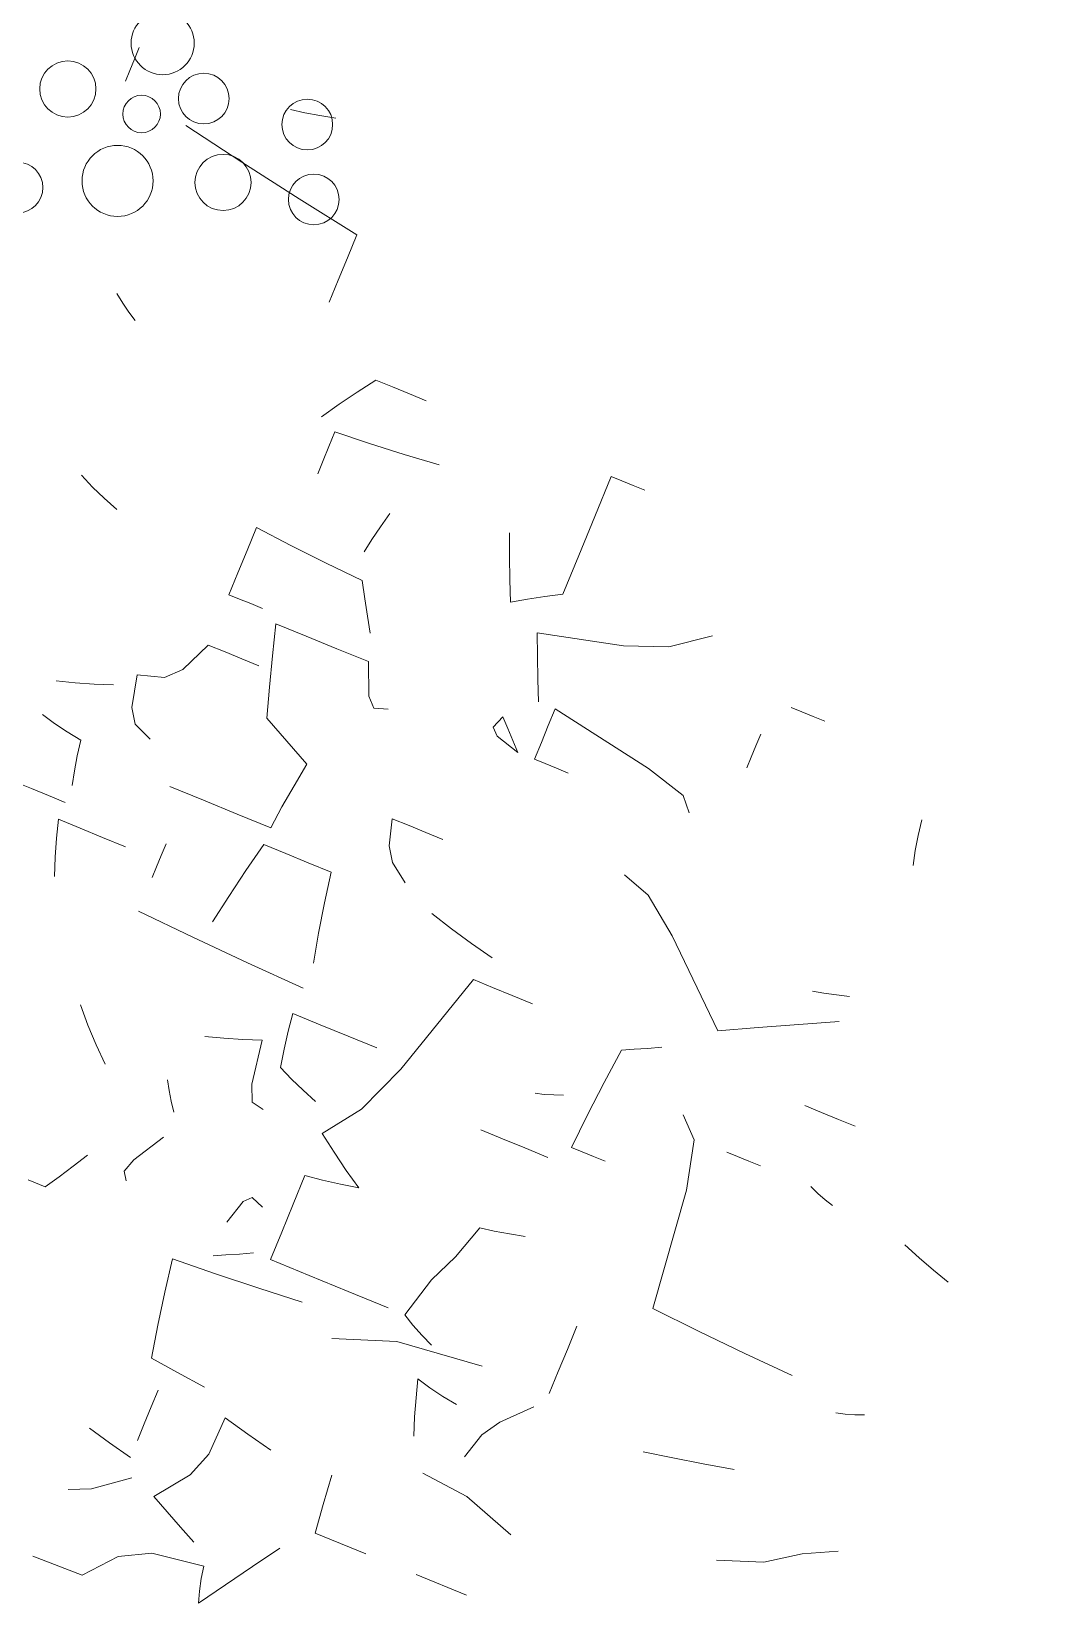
# Model space of a CAD drawing. Header units: metres. Extents: x -325 to 301, y -147 to 149.
# Drawn here: x 16.914 to 17.513, y 91.326 to 92.256 of the extents above; entities that cross this region are included whole.
import ezdxf

# ---------------------------------------------------------------- set-up
doc = ezdxf.new("R2010")
doc.units = ezdxf.units.M
doc.layers.add('-AUX-QAD', color=5, linetype='Continuous', plot=False)
doc.layers.add('05-VEG-sec plano 2_', color=251, linetype='Continuous', lineweight=18)
doc.layers.add('10-DET_TERRENY_compactat', color=252, linetype='Continuous')

# ---------------------------------------------------------------- blocks, each defined once
blk = doc.blocks.new('arbusto')
at = {"color": 0}
for p, q in [((84.95975, 110.02414), (84.96018, 110.03109)), ((85.05811, 110.02637), (85.05001, 110.02557)), ((85.06646, 110.02761), (85.05811, 110.02637)), ((85.07527, 110.02903), (85.06646, 110.02761)), ((84.95895, 110.01113), (84.95934, 110.01742)), ((84.95934, 110.01742), (84.95975, 110.02414)), ((85.03406, 109.98952), (84.99826, 109.9987)), ((85.07032, 109.98054), (85.03406, 109.98952)), ((85.10683, 109.97199), (85.07032, 109.98054)), ((85.10599, 109.95831), (85.10683, 109.97199)), ((85.10518, 109.94508), (85.10599, 109.95831)), ((85.10438, 109.93206), (85.10518, 109.94508)), ((84.99689, 109.89488), (84.99213, 109.89889)), ((85.14246, 109.89967), (85.1349, 109.89011)), ((85.15244, 109.89905), (85.14246, 109.89967)), ((85.16242, 109.89844), (85.15244, 109.89905)), ((85.1724, 109.89783), (85.16242, 109.89844)), ((85.00168, 109.89132), (84.99689, 109.89488)), ((85.00649, 109.88798), (85.00168, 109.89132)), ((85.1349, 109.89011), (85.12756, 109.88054)), ((85.2822, 109.89108), (85.28074, 109.86742)), ((85.28848, 109.89069), (85.2822, 109.89108)), ((85.29521, 109.89028), (85.28848, 109.89069)), ((85.30216, 109.88985), (85.29521, 109.89028)), ((85.12756, 109.88054), (85.12066, 109.87095)), ((85.13033, 109.86535), (85.1298, 109.85666)), ((85.15037, 109.86541), (85.13033, 109.86535)), ((85.17044, 109.86592), (85.15037, 109.86541)), ((85.19053, 109.86666), (85.17044, 109.86592)), ((85.28074, 109.86742), (85.27932, 109.84421)), ((85.1298, 109.85666), (85.12929, 109.84841)), ((85.12929, 109.84841), (85.1288, 109.84039)), ((85.27932, 109.84421), (85.2779, 109.82121)), ((85.24346, 109.83138), (85.23921, 109.84363)), ((85.17341, 109.83264), (85.17092, 109.82408)), ((85.24773, 109.81936), (85.24346, 109.83138)), ((85.17092, 109.82408), (85.16867, 109.81594)), ((85.25203, 109.80777), (85.24773, 109.81936)), ((85.2779, 109.82121), (85.26891, 109.81676)), ((85.36336, 109.82598), (85.3425, 109.8126)), ((85.16867, 109.81594), (85.16688, 109.808)), ((85.26036, 109.81227), (85.25203, 109.80777)), ((85.26891, 109.81676), (85.26036, 109.81227)), ((85.3425, 109.8126), (85.31865, 109.80498)), ((85.10638, 109.80169), (85.10554, 109.78802)), ((85.12752, 109.79843), (85.10638, 109.80169)), ((85.31865, 109.80498), (85.27138, 109.79657)), ((85.42331, 109.80226), (85.41703, 109.80264)), ((85.43004, 109.80185), (85.42331, 109.80226)), ((85.43699, 109.80142), (85.43004, 109.80185)), ((85.01375, 109.79366), (85.00596, 109.79785)), ((85.0218, 109.7899), (85.01375, 109.79366)), ((85.14911, 109.79536), (85.12752, 109.79843)), ((85.17095, 109.79272), (85.14911, 109.79536)), ((85.17541, 109.78372), (85.17095, 109.79272)), ((85.27138, 109.79657), (85.27564, 109.78432)), ((85.0303, 109.78633), (85.0218, 109.7899)), ((85.10554, 109.78802), (85.10473, 109.77478)), ((85.1799, 109.77517), (85.17541, 109.78372)), ((85.27564, 109.78432), (85.27991, 109.77229)), ((85.18439, 109.76684), (85.1799, 109.77517)), ((85.40498, 109.76962), (85.40539, 109.77635)), ((85.40539, 109.77635), (85.40582, 109.7833)), ((85.10473, 109.77478), (85.10393, 109.76177)), ((85.27991, 109.77229), (85.28421, 109.76071)), ((85.40459, 109.76333), (85.40498, 109.76962)), ((85.50578, 109.75841), (85.50502, 109.76718)), ((85.10393, 109.76177), (85.11021, 109.76138)), ((85.11021, 109.76138), (85.11694, 109.76097)), ((85.11694, 109.76097), (85.12389, 109.76054)), ((85.29419, 109.7601), (85.29357, 109.75012)), ((85.3534, 109.74551), (85.29419, 109.7601)), ((85.50701, 109.75006), (85.50578, 109.75841)), ((85.13357, 109.75494), (85.13752, 109.7377)), ((85.15157, 109.75383), (85.13357, 109.75494)), ((85.1698, 109.75271), (85.15157, 109.75383)), ((85.18846, 109.75157), (85.1698, 109.75271)), ((85.19479, 109.73374), (85.18846, 109.75157)), ((85.29357, 109.75012), (85.29296, 109.74014)), ((85.50847, 109.74192), (85.50701, 109.75006)), ((85.2651, 109.73962), (85.26831, 109.74666)), ((85.26831, 109.74666), (85.273, 109.74136)), ((85.273, 109.74136), (85.27768, 109.73607)), ((85.37629, 109.73761), (85.3534, 109.74551)), ((85.10209, 109.73183), (85.09324, 109.71456)), ((85.11207, 109.73121), (85.10209, 109.73183)), ((85.13752, 109.7377), (85.14148, 109.72069)), ((85.19965, 109.72824), (85.19479, 109.73374)), ((85.26874, 109.7355), (85.2651, 109.73962)), ((85.28237, 109.73077), (85.26874, 109.7355)), ((85.27768, 109.73607), (85.28237, 109.73077)), ((85.29296, 109.74014), (85.29235, 109.73016)), ((85.38248, 109.72963), (85.37629, 109.73761)), ((85.12205, 109.7306), (85.11207, 109.73121)), ((85.13203, 109.72999), (85.12205, 109.7306)), ((85.2072, 109.73038), (85.19965, 109.72824)), ((85.29235, 109.73016), (85.29863, 109.72977)), ((85.29863, 109.72977), (85.30536, 109.72936)), ((85.30536, 109.72936), (85.31231, 109.72893)), ((85.09324, 109.71456), (85.085, 109.70727)), ((85.14148, 109.72069), (85.14547, 109.70411)), ((85.085, 109.70727), (85.07031, 109.70372)), ((85.07031, 109.70372), (85.07328, 109.68573)), ((85.14547, 109.70411), (85.15515, 109.69851)), ((85.15515, 109.69851), (85.16482, 109.69291)), ((85.0495, 109.69127), (85.03932, 109.68863)), ((85.05971, 109.69436), (85.0495, 109.69127)), ((85.16482, 109.69291), (85.1745, 109.6873)), ((85.03932, 109.68863), (85.02916, 109.68621)), ((85.07328, 109.68573), (85.07798, 109.67765)), ((85.1745, 109.6873), (85.1717, 109.67374)), ((85.37569, 109.67939), (85.35976, 109.68594)), ((85.07798, 109.67765), (85.08843, 109.67255)), ((85.1717, 109.67374), (85.16915, 109.66062)), ((85.22878, 109.67395), (85.23196, 109.65928)), ((85.23876, 109.67333), (85.22878, 109.67395)), ((85.24874, 109.67272), (85.23876, 109.67333)), ((85.25872, 109.67211), (85.24874, 109.67272)), ((85.39543, 109.66259), (85.37569, 109.67939)), ((85.03583, 109.6638), (85.02793, 109.66625)), ((85.04397, 109.66156), (85.03583, 109.6638)), ((85.05258, 109.65973), (85.04397, 109.66156)), ((85.05334, 109.65096), (85.05258, 109.65973)), ((85.16915, 109.66062), (85.16705, 109.64768)), ((85.23196, 109.65928), (85.23666, 109.6512)), ((85.43593, 109.62114), (85.39543, 109.66259)), ((85.48467, 109.65952), (85.47831, 109.65862)), ((85.49151, 109.66085), (85.48467, 109.65952)), ((85.49858, 109.66238), (85.49151, 109.66085)), ((85.05457, 109.64261), (85.05334, 109.65096)), ((85.12713, 109.65014), (85.10717, 109.65136)), ((85.14709, 109.64891), (85.12713, 109.65014)), ((85.16705, 109.64768), (85.14709, 109.64891)), ((85.23666, 109.6512), (85.2469, 109.64278)), ((85.49766, 109.64741), (85.47708, 109.63865)), ((85.05603, 109.63447), (85.05457, 109.64261)), ((85.16644, 109.6377), (85.1617, 109.621)), ((85.17945, 109.6369), (85.16644, 109.6377)), ((85.47708, 109.63865), (85.45651, 109.6299)), ((85.19269, 109.63609), (85.17945, 109.6369)), ((85.20636, 109.63525), (85.19269, 109.63609)), ((85.20835, 109.61813), (85.20636, 109.63525)), ((85.27904, 109.62707), (85.26625, 109.63157)), ((85.45651, 109.6299), (85.43593, 109.62114)), ((85.03546, 109.62571), (85.02548, 109.62633)), ((85.04544, 109.6251), (85.03546, 109.62571)), ((85.05542, 109.62449), (85.04544, 109.6251)), ((85.11488, 109.61386), (85.11531, 109.62081)), ((85.1617, 109.621), (85.15742, 109.60449)), ((85.29207, 109.62301), (85.27904, 109.62707)), ((85.30556, 109.61914), (85.29207, 109.62301)), ((85.05481, 109.61451), (85.05722, 109.60434)), ((85.06782, 109.61371), (85.05481, 109.61451)), ((85.08105, 109.61289), (85.06782, 109.61371)), ((85.09473, 109.61205), (85.08105, 109.61289)), ((85.11447, 109.60713), (85.11488, 109.61386)), ((85.21058, 109.60122), (85.20835, 109.61813)), ((85.05722, 109.60434), (85.05986, 109.59416)), ((85.11408, 109.60084), (85.11447, 109.60713)), ((85.15742, 109.60449), (85.15339, 109.58841)), ((85.29965, 109.60447), (85.27763, 109.54497)), ((85.31093, 109.60378), (85.29965, 109.60447)), ((85.32265, 109.60306), (85.31093, 109.60378)), ((85.33459, 109.60232), (85.32265, 109.60306)), ((85.40975, 109.60271), (85.40257, 109.59944)), ((85.05986, 109.59416), (85.06295, 109.58395)), ((85.21328, 109.58473), (85.21058, 109.60122)), ((85.38918, 109.59396), (85.38599, 109.57412)), ((85.39565, 109.59661), (85.38918, 109.59396)), ((85.40257, 109.59944), (85.39565, 109.59661)), ((85.50457, 109.59689), (85.49459, 109.5975)), ((85.51455, 109.59627), (85.50457, 109.59689)), ((85.52453, 109.59566), (85.51455, 109.59627)), ((85.14571, 109.5769), (85.11285, 109.58088)), ((85.1788, 109.57312), (85.14571, 109.5769)), ((85.21236, 109.56976), (85.1788, 109.57312)), ((85.38599, 109.57412), (85.38303, 109.55426)), ((85.44312, 109.56003), (85.43286, 109.57124)), ((85.36707, 109.56025), (85.36196, 109.5586)), ((85.44792, 109.53246), (85.44312, 109.56003)), ((85.2277, 109.55379), (85.21144, 109.55479)), ((85.21144, 109.55479), (85.21212, 109.54473)), ((85.24441, 109.55276), (85.2277, 109.55379)), ((85.26134, 109.55172), (85.24441, 109.55276)), ((85.35686, 109.55717), (85.35179, 109.55618)), ((85.36196, 109.5586), (85.35686, 109.55717)), ((85.38303, 109.55426), (85.38051, 109.53438)), ((85.46848, 109.55903), (85.46219, 109.55942)), ((85.47521, 109.55862), (85.46848, 109.55903)), ((85.48216, 109.55819), (85.47521, 109.55862)), ((85.51697, 109.55408), (85.5121, 109.55635)), ((85.52185, 109.55204), (85.51697, 109.55408)), ((85.52677, 109.55044), (85.52185, 109.55204)), ((85.21212, 109.54473), (85.21324, 109.53464)), ((85.27763, 109.54497), (85.26423, 109.51722)), ((85.58113, 109.53838), (85.57137, 109.54269)), ((85.20023, 109.53544), (85.19002, 109.53235)), ((85.2026, 109.51062), (85.20023, 109.53544)), ((85.21324, 109.53464), (85.21459, 109.52454)), ((85.38051, 109.53438), (85.38679, 109.53399)), ((85.38679, 109.53399), (85.39352, 109.53358)), ((85.59091, 109.53451), (85.58113, 109.53838)), ((85.6007, 109.53087), (85.59091, 109.53451)), ((85.17984, 109.52971), (85.16967, 109.5273)), ((85.19002, 109.53235), (85.17984, 109.52971)), ((85.343, 109.52667), (85.32999, 109.52746)), ((85.35623, 109.52585), (85.343, 109.52667)), ((85.36991, 109.52501), (85.35623, 109.52585)), ((85.39352, 109.53358), (85.40047, 109.53315)), ((85.45138, 109.4649), (85.44792, 109.53246)), ((85.10668, 109.51243), (85.09919, 109.52161)), ((85.21459, 109.52454), (85.22238, 109.52035)), ((85.22238, 109.52035), (85.23043, 109.51659)), ((85.23043, 109.51659), (85.23893, 109.51302)), ((85.26423, 109.51722), (85.24799, 109.49744)), ((85.11442, 109.50368), (85.10668, 109.51243)), ((85.20593, 109.50132), (85.2026, 109.51062)), ((85.12261, 109.49512), (85.11442, 109.50368)), ((85.21306, 109.49958), (85.20593, 109.50132)), ((85.16058, 109.49279), (85.15785, 109.49797)), ((85.16352, 109.4876), (85.16058, 109.49279)), ((85.24799, 109.49744), (85.25754, 109.48987)), ((85.16691, 109.48238), (85.16352, 109.4876)), ((85.25754, 109.48987), (85.26711, 109.48253)), ((85.26711, 109.48253), (85.27671, 109.47564)), ((85.26661, 109.47429), (85.25652, 109.47316)), ((85.27671, 109.47564), (85.26661, 109.47429)), ((85.34688, 109.47633), (85.33937, 109.45676)), ((85.35498, 109.47713), (85.34688, 109.47633)), ((85.36333, 109.47836), (85.35498, 109.47713)), ((85.37214, 109.47979), (85.36333, 109.47836)), ((85.16599, 109.46741), (85.15455, 109.4503)), ((85.24646, 109.47248), (85.24542, 109.45555)), ((85.25652, 109.47316), (85.24646, 109.47248)), ((85.47924, 109.46122), (85.45138, 109.4649)), ((85.33937, 109.45676), (85.33095, 109.44057)), ((85.50734, 109.45775), (85.47924, 109.46122)), ((85.53591, 109.4547), (85.50734, 109.45775)), ((85.15455, 109.4503), (85.15149, 109.4427)), ((85.21879, 109.44802), (85.21406, 109.4344)), ((85.22291, 109.45167), (85.21879, 109.44802)), ((85.22995, 109.44845), (85.22291, 109.45167)), ((85.24542, 109.45555), (85.24439, 109.43884)), ((85.12953, 109.4446), (85.124, 109.43622)), ((85.15149, 109.4427), (85.15417, 109.43808)), ((85.33095, 109.44057), (85.32324, 109.41767)), ((85.41407, 109.42842), (85.41491, 109.4421)), ((85.57031, 109.44386), (85.56524, 109.44288)), ((85.57541, 109.4453), (85.57031, 109.44386)), ((85.58052, 109.44695), (85.57541, 109.4453)), ((85.124, 109.43622), (85.11851, 109.42829)), ((85.24439, 109.43884), (85.24339, 109.42258)), ((85.11851, 109.42829), (85.11302, 109.42057)), ((85.23341, 109.42319), (85.22623, 109.41992)), ((85.24339, 109.42258), (85.26638, 109.42117)), ((85.41326, 109.41518), (85.41407, 109.42842)), ((85.11302, 109.42057), (85.10304, 109.42118)), ((85.2193, 109.41708), (85.21283, 109.41444)), ((85.22623, 109.41992), (85.2193, 109.41708)), ((85.26638, 109.42117), (85.2896, 109.41974)), ((85.2896, 109.41974), (85.31326, 109.41829)), ((85.32324, 109.41767), (85.3293, 109.41359)), ((85.3293, 109.41359), (85.33583, 109.40992)), ((85.41246, 109.40217), (85.41326, 109.41518)), ((85.21729, 109.40544), (85.19226, 109.40568)), ((85.19226, 109.40568), (85.19414, 109.38683)), ((85.24235, 109.40565), (85.21729, 109.40544)), ((85.26742, 109.40607), (85.24235, 109.40565)), ((85.37253, 109.40462), (85.32385, 109.40227)), ((85.33583, 109.40992), (85.34259, 109.40646)), ((85.32385, 109.40227), (85.2894, 109.39237)), ((85.40685, 109.3925), (85.39171, 109.37858)), ((85.48818, 109.39054), (85.47173, 109.38851)), ((85.50509, 109.39277), (85.48818, 109.39054)), ((85.52225, 109.39542), (85.50509, 109.39277)), ((85.19414, 109.38683), (85.19627, 109.3684)), ((85.34136, 109.3865), (85.34378, 109.37633)), ((85.34926, 109.38405), (85.34136, 109.3865)), ((85.3574, 109.38181), (85.34926, 109.38405)), ((85.36601, 109.37998), (85.3574, 109.38181)), ((85.34378, 109.37633), (85.34642, 109.36615)), ((85.39171, 109.37858), (85.38461, 109.36863)), ((85.59089, 109.37117), (85.5726, 109.36339)), ((85.19627, 109.3684), (85.19887, 109.35017)), ((85.34642, 109.36615), (85.3495, 109.35595)), ((85.38461, 109.36863), (85.37945, 109.35411)), ((85.5726, 109.36339), (85.55411, 109.35228)), ((85.19887, 109.35017), (85.21501, 109.34721)), ((85.21501, 109.34721), (85.23161, 109.34445)), ((85.55411, 109.35228), (85.52916, 109.34491)), ((85.38767, 109.33393), (85.36066, 109.33819)), ((85.20731, 109.32461), (85.20793, 109.33459)), ((85.24785, 109.33213), (85.24576, 109.31018)), ((85.2626, 109.32752), (85.24785, 109.33213)), ((85.27737, 109.32334), (85.2626, 109.32752)), ((85.41753, 109.32171), (85.38767, 109.33393)), ((85.2067, 109.31463), (85.20731, 109.32461)), ((85.3136, 109.32112), (85.31431, 109.3043)), ((85.20609, 109.30464), (85.2067, 109.31463)), ((85.24576, 109.31018), (85.23971, 109.29627)), ((85.19198, 109.29853), (85.17895, 109.3026)), ((85.31431, 109.3043), (85.31527, 109.28792)), ((85.20547, 109.29466), (85.19198, 109.29853)), ((85.23971, 109.29627), (85.22452, 109.27846)), ((85.20985, 109.28438), (85.19069, 109.27145)), ((85.31527, 109.28792), (85.34521, 109.28608)), ((85.37515, 109.28424), (85.4051, 109.2824)), ((85.22452, 109.27846), (85.23419, 109.27286)), ((85.19069, 109.27145), (85.17873, 109.26699)), ((85.23419, 109.27286), (85.24387, 109.26726)), ((85.24387, 109.26726), (85.25354, 109.26165)), ((85.29937, 109.27386), (85.28847, 109.25951)), ((85.28847, 109.25951), (85.27757, 109.24515)), ((85.26291, 109.25106), (85.23359, 109.24863)), ((85.26377, 109.24403), (85.26291, 109.25106)), ((85.23359, 109.24863), (85.21663, 109.24077)), ((85.2651, 109.23719), (85.26377, 109.24403)), ((85.27757, 109.24515), (85.26667, 109.23079)), ((85.21663, 109.24077), (85.20118, 109.22479)), ((85.26667, 109.23079), (85.2651, 109.23719)), ((85.20118, 109.22479), (85.17212, 109.22584))]:
    blk.add_line(p, q, dxfattribs=at)
blk = doc.blocks.new('ccddddddddddd')
for centre, radius in [((90.0866, 19.5071), 0.0991), ((89.9332, 19.3538), 0.0797), ((89.5994, 19.321), 0.0797), ((90.3604, 19.321), 0.0883), ((90.1194, 19.2772), 0.059), ((89.8347, 19.102), 0.0883), ((89.5446, 19.091), 0.0797), ((90.1633, 19.0582), 0.1117), ((90.471, 18.9914), 0.0797)]:
    blk.add_circle(centre, radius)

msp = doc.modelspace()

# ---------------------------------------------------------------- hatches: boundary and pattern name
at = {"layer": '10-DET_TERRENY_compactat'}
h = msp.add_hatch(dxfattribs=at)
h.set_pattern_fill('HEX', color=256, scale=0.002, angle=0.57823)
edge = h.paths.add_edge_path(flags=16)
edge.add_arc((18.16897, 90.72108), 0.01915, 0, 360)
edge = h.paths.add_edge_path(flags=16)
edge.add_arc((17.84727, 90.82195), 0.01915, 0, 360)
edge = h.paths.add_edge_path(flags=16)
edge.add_arc((16.62313, 91.22557), 0.01915, 0, 360)
edge = h.paths.add_edge_path(flags=16)
edge.add_arc((16.24452, 91.34651), 0.01915, 0, 360)
edge = h.paths.add_edge_path(flags=16)
edge.add_arc((15.77556, 91.49671), 0.01915, 0, 360)
edge = h.paths.add_edge_path(flags=16)
edge.add_arc((15.39899, 91.61809), 0.01915, 0, 360)
edge = h.paths.add_edge_path(flags=16)
edge.add_arc((15.02038, 91.74024), 0.01915, 0, 360)
edge = h.paths.add_edge_path(flags=16)
edge.add_arc((14.55142, 91.89354), 0.01915, 0, 360)
edge = h.paths.add_edge_path(flags=16)
edge.add_arc((20.16897, 90.72108), 0.01915, 0, 360)
edge = h.paths.add_edge_path(flags=16)
edge.add_arc((19.66897, 90.72108), 0.01915, 0, 360)
edge = h.paths.add_edge_path(flags=16)
edge.add_arc((19.16897, 90.72108), 0.01915, 0, 360)
edge = h.paths.add_edge_path(flags=16)
edge.add_arc((18.66897, 90.72108), 0.01915, 0, 360)
edge = h.paths.add_edge_path()
edge.add_line((17.52442, 90.95626), (17.52442, 90.90593))
edge.add_arc((-145.93641, -410.79596), 527.65919, 71.8811575, 71.9537349, ccw=False)
edge.add_line((18.1598, 90.69847), (20.52864, 90.69847))
edge.add_line((20.52864, 90.69847), (20.52864, 90.74847))
edge.add_line((20.52864, 90.74847), (18.16767, 90.74847))
edge.add_line((18.16767, 90.74847), (17.52442, 90.95626))
edge = h.paths.add_edge_path()
edge.add_line((17.47864, 90.92499), (17.45895, 90.94243))
edge.add_arc((17.44847, 90.95987), 0.02035, 30.42813, 301.00298, ccw=False)
edge.add_line((17.46602, 90.97018), (17.01348, 91.12131))
edge.add_arc((16.9997, 91.10802), 0.01915, -259.76416, 43.95968, ccw=False)
edge.add_line((16.9963, 91.12686), (14.52603, 91.92484))
edge.add_line((14.52603, 91.92484), (14.36337, 91.92484))
edge.add_line((14.36337, 91.92484), (14.36337, 91.89671))
edge.add_line((14.36337, 91.89671), (14.45755, 91.89462))
edge.add_arc((-666.83258, -2036.00737), 2234.30595, 72.16513525, 72.2464994, ccw=False)
edge = h.paths.add_edge_path(flags=17)
edge.add_line((17.47864, 90.97087), (17.47864, 90.97105))
edge.add_line((17.47864, 90.97105), (17.47793, 90.97128))
edge.add_arc((17.46867, 90.95452), 0.01915, 58.6235, 61.06923, ccw=False)

# ---------------------------------------------------------------- linework, layer by layer
at = {"layer": '-AUX-QAD'}
for radius in [4.20752, 3.96491]:
    msp.add_circle((16.89761, 90.82832), radius, dxfattribs=at)

# ---------------------------------------------------------------- block references
at = {"layer": '05-VEG-sec plano 2_'}
for name, p, xscale, yscale, zscale, rotation in [('arbusto', (-108.1477, 9.27456), 1.080001674432827, 1.080001674432827, 1.080001674432827, 341.2219139133144), ('ccddddddddddd', (33.30562, 86.09588, 0), -0.1891516853244664, 0.1891516853244665, 0.1891516853244665, 351.5533585797852)]:
    msp.add_blockref(name, p, dxfattribs=dict(at, xscale=xscale, yscale=yscale, zscale=zscale, rotation=rotation))

doc.saveas('drawing.dxf')
